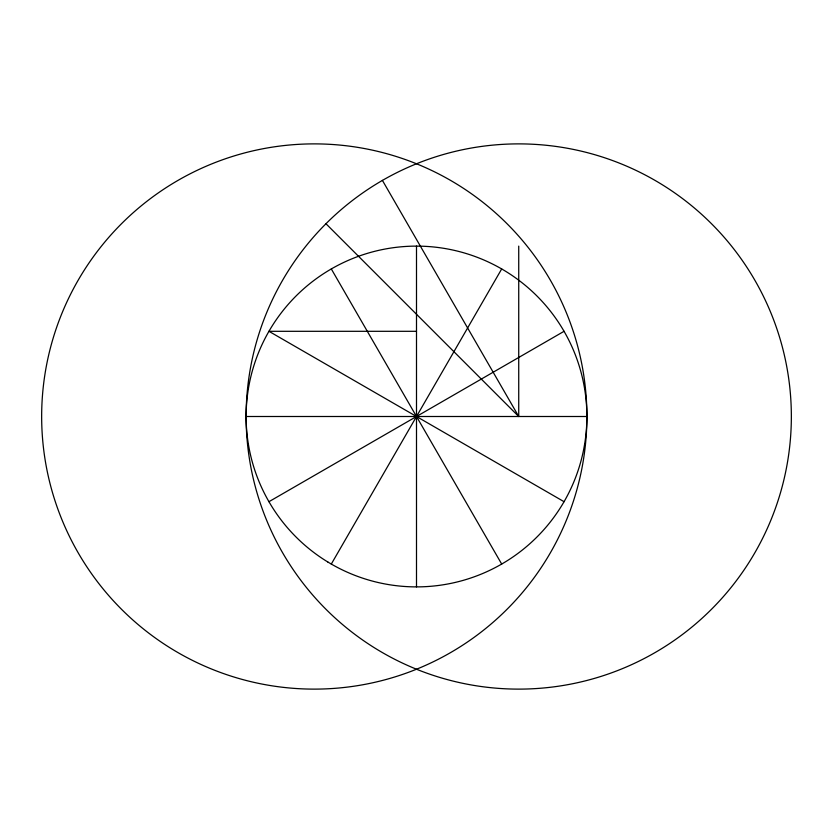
<?xml version="1.0" encoding="UTF-8"?>
<svg xmlns="http://www.w3.org/2000/svg" width="833" height="833" viewBox="0 0 833 833"><rect width="100%" height="100%" fill="white"/><g stroke="black" fill="none" stroke-linecap="round" stroke-linejoin="round"><path stroke-width="1.25" d="M331.305 564.056L501.695 268.944M268.944 501.695L564.056 331.305M416.5 331.305L268.944 331.305L564.056 501.695M246.11 416.5L586.89 416.5A272.62 272.62 0 0 1 177.96 652.593A272.62 272.62 0 0 1 177.96 180.407A272.62 272.62 0 0 1 586.89 416.5M325.963 223.733L518.73 416.5L518.73 246.11M382.42 180.407A272.62 272.62 0 0 0 382.42 652.593A272.62 272.62 0 0 0 791.35 416.5A272.62 272.62 0 0 0 382.42 180.407L518.73 416.5M331.305 268.944L501.695 564.056M416.5 246.11L416.5 586.89M327.817 561.994A170.39 170.39 0 0 0 586.838 420.55A170.39 170.39 0 0 0 334.845 266.956A170.39 170.39 0 0 0 327.817 561.994"/></g></svg>
